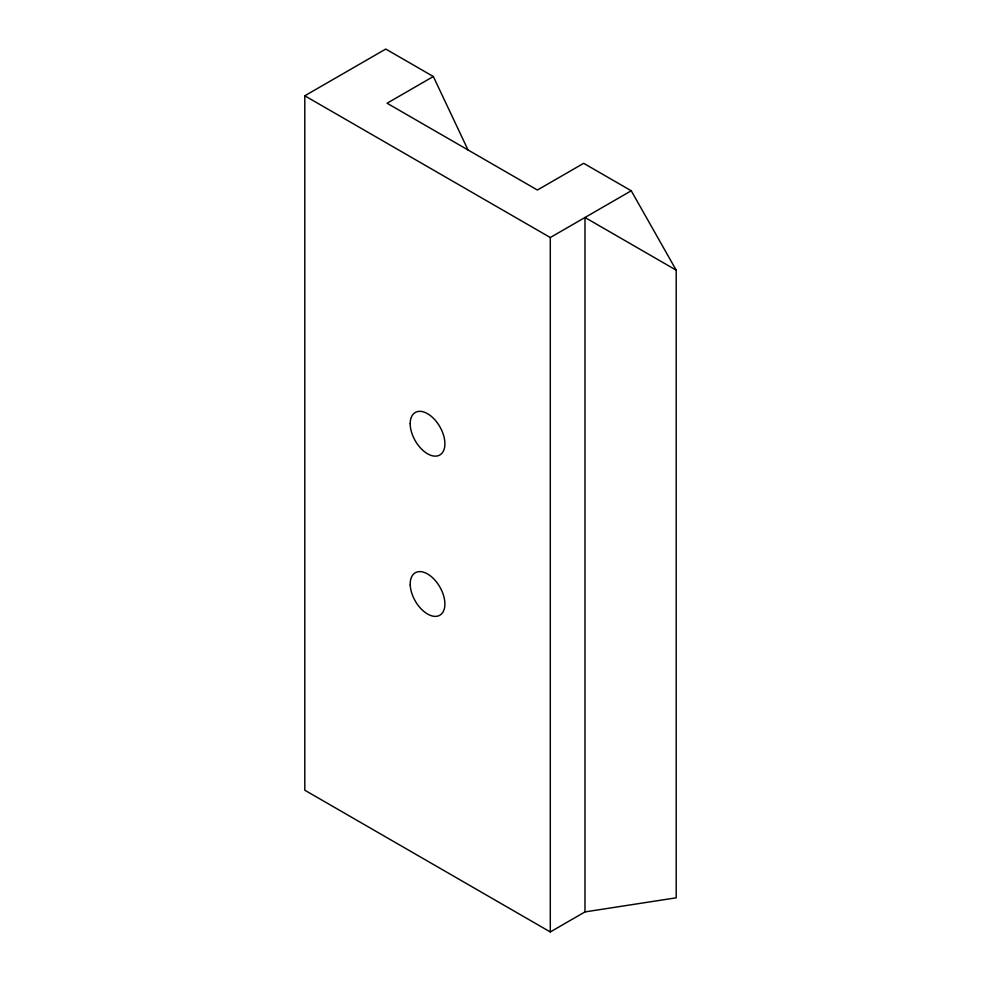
<?xml version="1.0" encoding="UTF-8"?>
<svg xmlns="http://www.w3.org/2000/svg" width="981" height="981" viewBox="0 0 981 981"><rect width="100%" height="100%" fill="white"/><g stroke="black" fill="none" stroke-linecap="round" stroke-linejoin="round"><path stroke-width="1.47" d="M433.332 76.518L387.066 103.226L537.416 190.02L583.67 163.312L631.249 190.78L676.203 270.155L676.203 897.811L584.983 911.913L550.292 931.95L304.797 790.22L304.797 95.795L385.754 49.05L433.332 76.518L468.023 149.958M304.797 95.795L550.292 237.525L631.249 190.78M676.203 270.155L584.983 217.488L584.983 911.913M550.292 237.525L550.292 931.95M410.193 423.731A24.537 14.163 60 0 0 436.226 456.104A24.537 14.163 60 0 0 436.226 421.401A24.537 14.163 60 0 0 410.193 423.731M410.23 585.117A24.537 14.163 60 0 0 437.048 616.24A24.537 14.163 60 0 0 435.368 580.629A24.537 14.163 60 0 0 410.23 585.117"/></g></svg>
